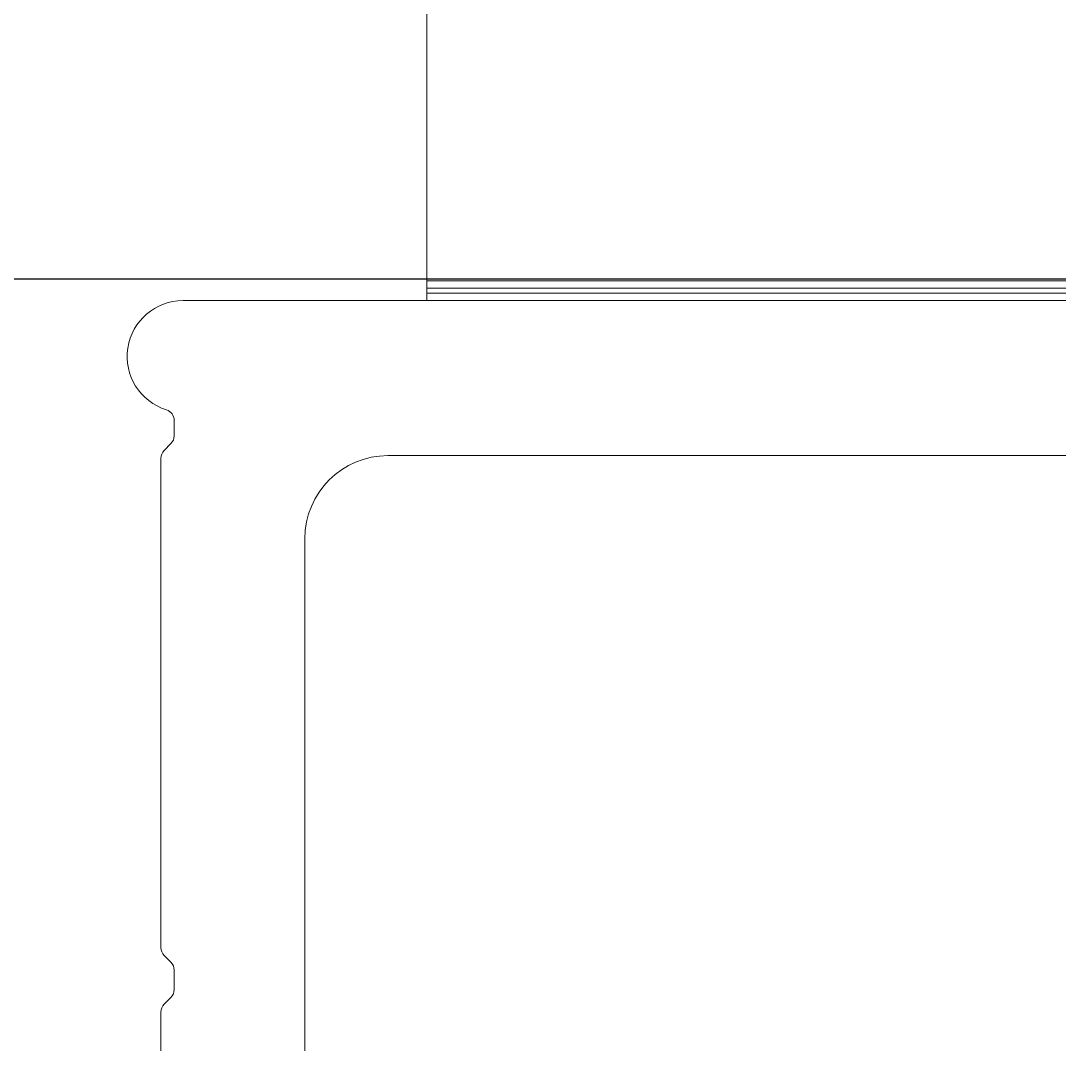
# Model space of a CAD drawing. Header units: feet. Extents: x 3965 to 4565, y 17056 to 17261.
# Drawn here: x 4384.91 to 4392.85, y 17164.14 to 17171.96 of the extents above; entities that cross this region are included whole.
import ezdxf

# ---------------------------------------------------------------- set-up
doc = ezdxf.new("R2010")
doc.units = ezdxf.units.FT
doc.header["$MEASUREMENT"] = 0
doc.linetypes.add('HIDDEN', pattern=[0.375, 0.25, -0.125])

msp = doc.modelspace()

# ---------------------------------------------------------------- linework, layer by layer
at = {"color": 7, "linetype": 'Continuous', "lineweight": 15}
for p, q in [((4388.0144, 17172.6688), (4388.0144, 17171.8275)), ((4388.0144, 17171.765), (4388.0144, 17171.8275)), ((4388.0144, 17171.5109), (4388.0144, 17171.765)), ((4388.0144, 17171.5109), (4388.0144, 17171.4204)), ((4388.0144, 17171.1672), (4388.0144, 17171.4204)), ((4388.0144, 17171.1672), (4388.0144, 17169.9891)), ((4388.0144, 17169.9891), (4401.7739, 17169.9891)), ((4388.0144, 17169.9753), (4388.0144, 17169.9891)), ((4401.7739, 17169.9753), (4388.0144, 17169.9753)), ((4388.0144, 17169.9188), (4388.0144, 17169.9753)), ((4401.7739, 17169.9188), (4388.0144, 17169.9188)), ((4388.0144, 17169.9188), (4388.0144, 17169.8798)), ((4388.0144, 17169.8798), (4401.7739, 17169.8798)), ((4388.0144, 17169.8233), (4388.0144, 17169.8798)), ((4386.1516, 17169.8233), (4403.6367, 17169.8233)), ((4386.0838, 17168.7892), (4386.0838, 17168.9075)), ((4386.007, 17168.6774), (4386.059, 17168.7294)), ((4385.9822, 17164.8773), (4385.9822, 17168.6175)), ((4402.0703, 17168.6378), (4387.718, 17168.6378)), ((4387.083, 17168.0028), (4387.083, 17158.5447)), ((4386.059, 17164.7654), (4386.007, 17164.8174)), ((4386.0838, 17164.5555), (4386.0838, 17164.7055)), ((4386.007, 17164.4437), (4386.059, 17164.4957)), ((4385.9822, 17160.6436), (4385.9822, 17164.3838))]:
    msp.add_line(p, q, dxfattribs=at)
at = {"color": 6}
msp.add_line((4286.3909, 17169.9891), (4503.3974, 17169.9891), dxfattribs=at)
at = {"color": 7, "linetype": 'HIDDEN', "lineweight": 0}
for p, q in [((4388.0144, 17169.9188), (4401.7739, 17169.9188)), ((4401.7739, 17169.8798), (4388.0144, 17169.8798))]:
    msp.add_line(p, q, dxfattribs=at)
at = {"color": 7, "linetype": 'Continuous', "lineweight": 15}
for centre, radius, start, end in [((4386.1516, 17169.3961), 0.4272, 90, 252.67619), ((4385.9991, 17168.9075), 0.0847, 0, 72.67619), ((4385.9991, 17168.7892), 0.0847, 315, 0), ((4386.0669, 17168.6175), 0.0847, 135, 180), ((4387.718, 17168.0028), 0.6351, 90, 180), ((4386.0669, 17164.8773), 0.0847, 180, 225), ((4385.9991, 17164.7055), 0.0847, 0, 45), ((4385.9991, 17164.5555), 0.0847, 315, 0), ((4386.0669, 17164.3838), 0.0847, 135, 180)]:
    msp.add_arc(centre, radius, start, end, dxfattribs=at)

doc.saveas('drawing.dxf')
